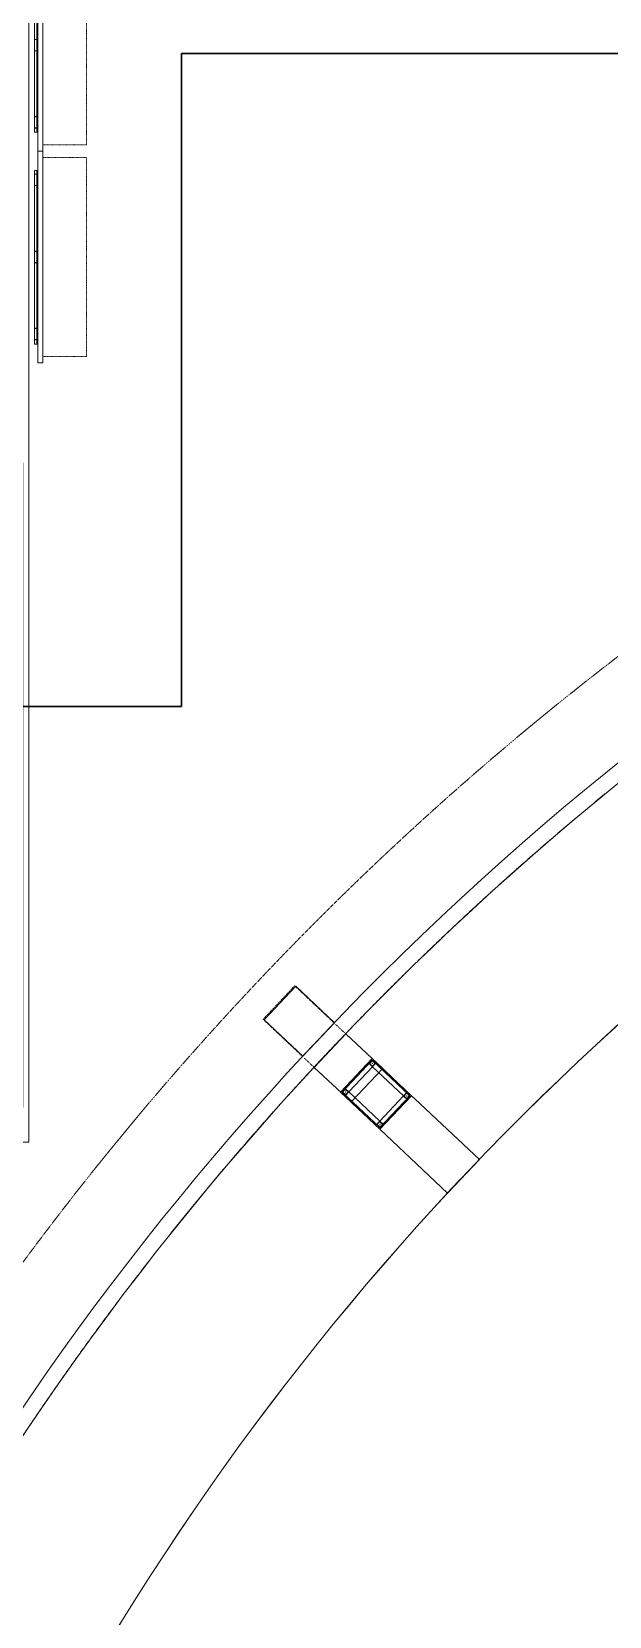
# Model space of a CAD drawing. Extents: x -2749 to 23780, y -1311 to 8245.
# Drawn here: x 1967 to 2469, y 943 to 2320 of the extents above; entities that cross this region are included whole.
import ezdxf

# ---------------------------------------------------------------- set-up
doc = ezdxf.new("R2010")
doc.units = 0
doc.header["$MEASUREMENT"] = 0
doc.linetypes.add('DOT2', pattern=[0.125, 0, -0.125])
doc.linetypes.add('HIDDEN', pattern=[0.375, 0.25, -0.125])
doc.layers.get('0').update_dxf_attribs({"color": 9, "lineweight": 9})
for name, color, linetype, lineweight in [('05', 9, 'Continuous', 9), ('06C', 9, 'Continuous', 9), ('06D', 9, 'Continuous', 9), ('10', 9, 'Continuous', 9), ('11', 9, 'Continuous', 9), ('20', 9, 'DOT2', 9), ('30', 251, 'Continuous', 9), ('35', 9, 'Continuous', 9), ('40', 9, 'Continuous', 9), ('40B', 9, 'Continuous', 9), ('E-MODÜL HATTI', 6, 'Continuous', 30)]:
    doc.layers.add(name, color=color, linetype=linetype, lineweight=lineweight)

# ---------------------------------------------------------------- blocks, each defined once
blk = doc.blocks.new('p-audi-furni')
at = {"layer": '05', "lineweight": 0}
for p, q in [((0, 184), (4.5, 184)), ((0, 0), (0, 184)), ((4.5, 184), (4.5, 0)), ((-2.8, 167), (-0.3, 167)), ((-2.8, 16.3), (-2.8, 167)), ((-0.8, 164), (-0.8, 167)), ((-0.3, 164), (-0.3, 167)), ((4.5, 5.5), (4.5, 178.5)), ((-2.8, 163.8), (-2.8, 164)), ((-2.8, 154.2), (-2.8, 154)), ((-2.3, 163.8), (-2.3, 164)), ((-2.3, 164), (0, 164)), ((-2.3, 163.8), (0, 163.8)), ((-2.3, 154), (-2.3, 154.2)), ((-2.3, 154.2), (0, 154.2)), ((-2.3, 154), (0, 154)), ((-0.8, 154.2), (-0.8, 163.8)), ((-0.8, 97), (-0.8, 154)), ((-0.3, 154.2), (-0.3, 163.8)), ((-0.3, 97), (-0.3, 154)), ((-2.8, 96.8), (-2.8, 97)), ((-2.3, 96.8), (-2.3, 97)), ((-2.3, 97), (0, 97)), ((-2.3, 96.8), (0, 96.8)), ((-0.8, 87.2), (-0.8, 96.8)), ((-0.3, 87.2), (-0.3, 96.8)), ((-2.8, 87.2), (-2.8, 87)), ((-2.3, 87.2), (0, 87.2)), ((-2.3, 87), (-2.3, 87.2)), ((-2.3, 87), (0, 87)), ((-0.8, 30), (-0.8, 87)), ((-0.3, 30), (-0.3, 87)), ((-2.8, 29.8), (-2.8, 30)), ((-2.3, 29.8), (-2.3, 30)), ((-2.3, 30), (0, 30)), ((-2.3, 29.8), (0, 29.8)), ((-0.8, 20.2), (-0.8, 29.8)), ((-0.3, 20.2), (-0.3, 29.8)), ((-2.8, 20.2), (-2.8, 20)), ((-0.3, 16.3), (-2.8, 16.3)), ((-2.3, 20.2), (0, 20.2)), ((-2.3, 20), (-2.3, 20.2)), ((-2.3, 20), (0, 20)), ((-0.8, 16.3), (-0.8, 20)), ((-0.3, 16.3), (-0.3, 20)), ((0, 0), (4.5, 0)), ((0, 0), (4.5, 0)), ((0, -184), (0, 0)), ((4.5, 0), (4.5, -184)), ((4.5, -178.5), (4.5, -5.5)), ((-2.8, -17), (-0.3, -17)), ((-2.8, -167.7), (-2.8, -17)), ((-2.8, -20.2), (-2.8, -20)), ((-2.3, -20.2), (-2.3, -20)), ((-2.3, -20), (0, -20)), ((-2.3, -20.2), (0, -20.2)), ((-0.8, -20), (-0.8, -17)), ((-0.8, -29.8), (-0.8, -20.2)), ((-0.3, -20), (-0.3, -17)), ((-0.3, -29.8), (-0.3, -20.2)), ((-2.8, -29.8), (-2.8, -30)), ((-2.3, -30), (-2.3, -29.8)), ((-2.3, -29.8), (0, -29.8)), ((-2.3, -30), (0, -30)), ((-0.8, -87), (-0.8, -30)), ((-0.3, -87), (-0.3, -30)), ((-2.8, -87.2), (-2.8, -87)), ((-2.3, -87.2), (-2.3, -87)), ((-2.3, -87), (0, -87)), ((-2.3, -87.2), (0, -87.2)), ((-0.8, -96.8), (-0.8, -87.2)), ((-0.3, -96.8), (-0.3, -87.2)), ((-2.8, -96.8), (-2.8, -97)), ((-2.3, -96.8), (0, -96.8)), ((-2.3, -97), (-2.3, -96.8)), ((-2.3, -97), (0, -97)), ((-0.8, -154), (-0.8, -97)), ((-0.3, -154), (-0.3, -97)), ((-2.8, -154.2), (-2.8, -154)), ((-2.8, -163.8), (-2.8, -164)), ((-2.3, -154.2), (-2.3, -154)), ((-2.3, -154), (0, -154)), ((-2.3, -154.2), (0, -154.2)), ((-2.3, -163.8), (0, -163.8)), ((-2.3, -164), (-2.3, -163.8)), ((-2.3, -164), (0, -164)), ((-0.8, -163.8), (-0.8, -154.2)), ((-0.8, -167.7), (-0.8, -164)), ((-0.3, -163.8), (-0.3, -154.2)), ((-0.3, -167.7), (-0.3, -164)), ((-0.3, -167.7), (-2.8, -167.7)), ((0, -184), (4.5, -184))]:
    blk.add_line(p, q, dxfattribs=at)
at = {"layer": '20', "color": 2, "lineweight": 0}
for p, q in [((4.5, 178.5), (42.5, 178.5)), ((42.5, 178.5), (42.5, 5.5)), ((42.5, 5.5), (4.5, 5.5)), ((4.5, -5.5), (42.5, -5.5)), ((42.5, -5.5), (42.5, -178.5)), ((42.5, -178.5), (4.5, -178.5))]:
    blk.add_line(p, q, dxfattribs=at)
blk = doc.blocks.new('Prf-40x40')
for points in [[(1.5, -2), (-1.5, -2, -0.414214), (-2, -1.5), (-2, 1.5, -0.414214), (-1.5, 2), (1.5, 2, -0.414214), (2, 1.5), (2, -1.5, -0.414214)], [(1.5, -1.7), (-1.5, -1.7, -0.414214), (-1.7, -1.5), (-1.7, 1.5, -0.414214), (-1.5, 1.7), (1.5, 1.7, -0.414214), (1.7, 1.5), (1.7, -1.5, -0.414214)]]:
    blk.add_lwpolyline(points, format="xyb", close=True)
blk.add_point((0, 0))
blk = doc.blocks.new('p-kolon_egik')
blk.add_lwpolyline([(-20.2, -107.3), (20, -107.5)])
at = {"layer": '06C'}
blk.add_lwpolyline([(20, -26.5), (-20, -26.5), (-20.2, -107.3), (20, -107.5), (20, -30.3)], close=True, dxfattribs=at)
at = {"layer": '06D'}
blk.add_lwpolyline([(-15, 15.5), (15, 15.5), (15, -21.5), (-15, -21.5)], close=True, dxfattribs=at)
at = {"layer": '11'}
for points in [[(-20, 20.5), (20, 20.5), (20, -26.5), (-20, -26.5)], [(-19, 19.5), (19, 19.5), (19, -25.5), (-19, -25.5)]]:
    blk.add_lwpolyline(points, close=True, dxfattribs=at)
at = {"layer": '20', "lineweight": 0}
blk.add_lwpolyline([(19.8, 112.9), (-20.2, 112.9), (-20.2, 65.9), (19.8, 65.9)], close=True, dxfattribs=at)
for points in [[(-20, 20.5), (-20.2, 64.1)], [(20, 20.5), (19.8, 64.1)]]:
    blk.add_lwpolyline(points, dxfattribs=at)
at = {"layer": '10'}
for p, rotation in [((-17, 17.5), 359.9650747013309), ((17, -23.5), 180.0000000001621)]:
    blk.add_blockref('Prf-40x40', p, dxfattribs=dict(at, rotation=rotation))
at = {"layer": '10', "xscale": -1}
for p, rotation in [((17, 17.5), 6.84519e-11), ((-17, -23.5), 180.0349252988997)]:
    blk.add_blockref('Prf-40x40', p, dxfattribs=dict(at, rotation=rotation))
blk = doc.blocks.new('p-zemin kat')
at = {"layer": '20', "linetype": 'HIDDEN', "lineweight": 0}
blk.add_arc((4088.6, -323.4), 2647.5, 80.457, 156.5549, dxfattribs=at)
at = {"layer": '40'}
blk.add_lwpolyline([(1851.2, 326.9), (3319.5, 326.9), (3319.5, 343), (3280.5, 343), (3280.5, 427), (3319.5, 427), (3319.5, 570), (4025.5, 570), (4025.5, 427), (4064.5, 427), (4064.5, 343), (3980.5, 343), (3980.5, 326.9), (4680.5, 326.9), (4680.5, 427), (4780.6, 427), (4780.6, 1901.5, 0.054196), (4273.1, 1999.3), (4278.6, 2070.7, 0.306949), (1935.3, 740.1), (1999.5, 708.4, 0.043245), (1856.5, 345)], format="xyb", close=True, dxfattribs=at)
at = {"layer": '40B'}
blk.add_lwpolyline([(3287.3, 2825), (2222.5, 2825), (2222.5, 2815), (1955, 2815), (1955, 1945), (1959.5, 1945), (1959.5, 1385), (1162.5, 1385), (1162.5, 730), (1392.5, 730), (1392.5, 325), (1522.5, 325), (1522.5, 725), (1802.6, 725), (1802.6, 730), (1831.8, 791.2), (1935.3, 740.1, -0.306949), (4278.6, 2070.7, 0.001238)], format="xyb", dxfattribs=at)
blk.add_lwpolyline([(3364.5, 343), (3319.5, 343), (3319.5, 320), (1719.7, 320), (1719.7, 326.9), (1719.6, 328.2, -0.047611), (1885.6, 764.6), (1935.3, 740.1, -0.306949), (4278.6, 2070.7), (4283.1, 2125.9, -0.05155), (4780, 2034.3), (4787.5, 2034.3), (4787.5, 320), (4025.5, 320), (4025.5, 570), (3319.5, 570), (3319.5, 427), (3364.5, 427), (3364.5, 343)], format="xyb", close=True, dxfattribs=at)
at = {"rotation": 46.69076786880474}
blk.add_blockref('p-kolon_egik', (2264.2, 1398.9), dxfattribs=at)

msp = doc.modelspace()

# ---------------------------------------------------------------- linework, layer by layer
at = {"layer": '06C'}
for points in [[(2169.1, 1461.3), (2196.5, 1490.4), (2230.1, 1458.7), (2202.6, 1429.6)], [(2244.6, 1389.9), (2212.5, 1419.8), (2240.2, 1449.1), (2272.1, 1419)]]:
    msp.add_lwpolyline(points, close=True, dxfattribs=at)
at = {"layer": '20', "linetype": 'HIDDEN'}
msp.add_lwpolyline([(1754.3, 730, -0.342283), (4527.5, 2199.7, -0.342283)], format="xyb", dxfattribs=at)
at = {"layer": '30'}
msp.add_lwpolyline([(4292.4, 2243.3, 0.306966), (1780, 816.7), (1738.6, 837.2, 0.011281), (1688.6, 730), (1517.5, 730), (1517.5, 347), (1397.5, 347), (1397.5, 735), (1182.5, 735), (1182.5, 1355), (1964.5, 1355), (1964.5, 2480), (1964.5, 2652), (1964.5, 2803), (1964.5, 2827), (2200.5, 2827), (2200.5, 2803), (2200.5, 2803), (2407.8, 2803), (2580.5, 2803)], format="xyb", dxfattribs=at)
msp.add_lwpolyline([(1792.4, 810.6), (1780, 816.7, -0.306966), (4292.4, 2243.3), (4291.4, 2229.5, 0.306966)], format="xyb", close=True, dxfattribs=at)
at = {"layer": '35'}
msp.add_arc((4088.6, -323.4), 2401.6, 85.4618, 153.7172, dxfattribs=at)
at = {"layer": 'E-MODÜL HATTI', "ltscale": 50}
for p, q in [((4634.4, 2300.8), (2097.3, 2300.8)), ((2097.3, 1733.5), (2097.3, 2300.8)), ((1351.6, 1733.5), (2097.3, 1733.5))]:
    msp.add_line(p, q, dxfattribs=at)

# ---------------------------------------------------------------- block references
for name, p in [('p-zemin kat', (0, 0)), ('p-audi-furni', (1972.3, 2216))]:
    msp.add_blockref(name, p)

doc.saveas('drawing.dxf')
